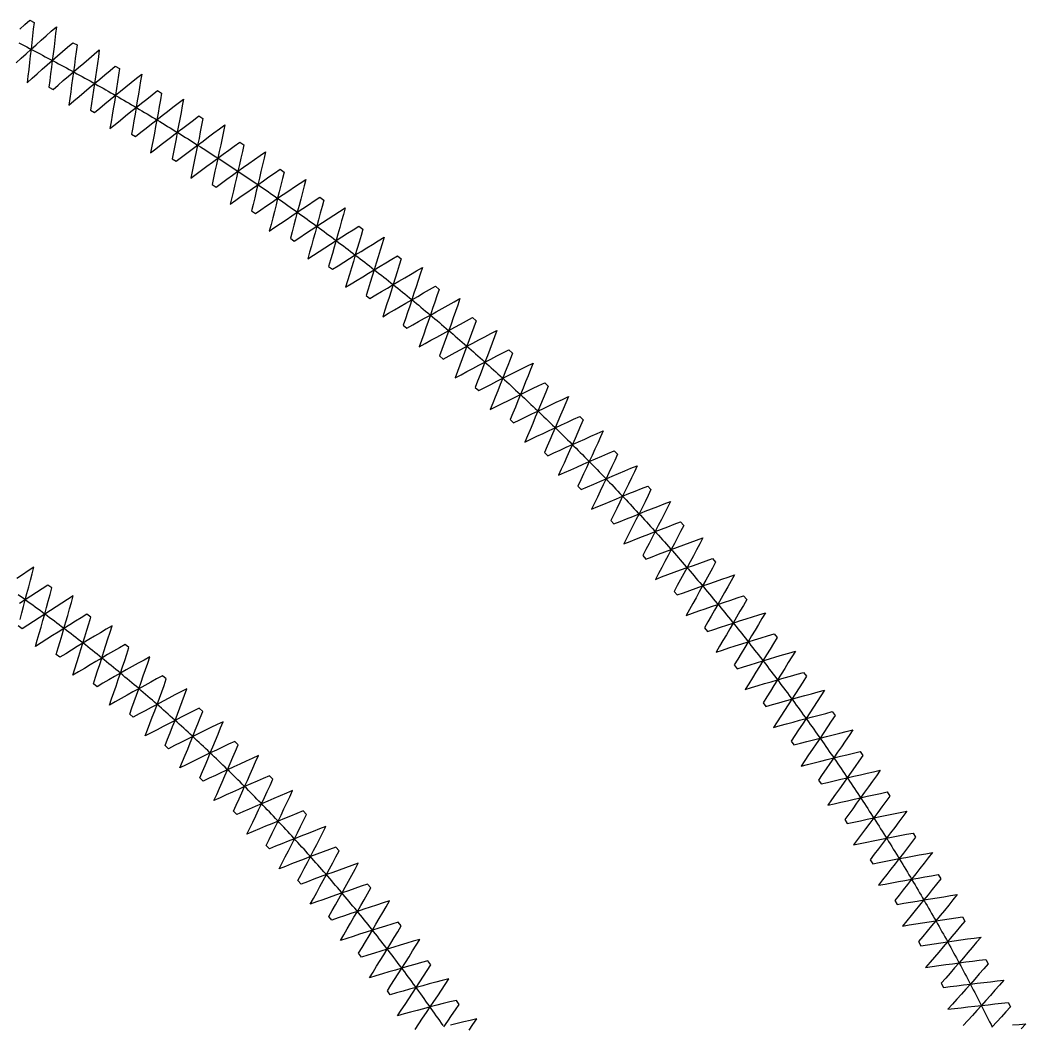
# Model space of a CAD drawing. Header units: metres. Extents: x -142 to 142, y -17 to 142.
# Drawn here: x 63.7 to 127.5, y 62.5 to 126.1 of the extents above; entities that cross this region are included whole.
import ezdxf

# ---------------------------------------------------------------- set-up
doc = ezdxf.new("R2010")
doc.units = ezdxf.units.M
for name, color, linetype in [('contour', 1, 'Continuous'), ('inner', 5, 'Continuous'), ('outer', 3, 'Continuous')]:
    doc.layers.add(name, color=color, linetype=linetype)

msp = doc.modelspace()

# ---------------------------------------------------------------- linework, layer by layer
at = {"layer": 'contour'}
for points in [[(63.647, 124.696), (63.816, 124.61), (63.985, 124.523), (64.153, 124.436), (64.322, 124.349), (64.491, 124.262), (64.659, 124.174), (64.827, 124.086), (64.995, 123.998), (65.163, 123.91), (65.331, 123.822), (65.499, 123.733), (65.667, 123.644), (65.834, 123.555), (66.002, 123.466), (66.169, 123.376), (66.336, 123.286), (66.503, 123.196), (66.67, 123.106), (66.837, 123.016), (67.004, 122.925), (67.17, 122.834), (67.337, 122.743), (67.503, 122.651), (67.669, 122.56), (67.835, 122.468), (68.001, 122.376), (68.167, 122.283), (68.333, 122.191), (68.498, 122.098), (68.664, 122.005), (68.829, 121.912), (68.994, 121.819), (69.159, 121.725), (69.324, 121.631), (69.489, 121.537), (69.654, 121.443), (69.818, 121.348), (69.983, 121.253), (70.147, 121.158), (70.311, 121.063), (70.475, 120.968), (70.639, 120.872), (70.803, 120.776), (70.967, 120.68), (71.13, 120.584), (71.294, 120.487), (71.457, 120.391), (71.62, 120.294), (71.783, 120.196), (71.946, 120.099), (72.109, 120.001), (72.271, 119.904), (72.434, 119.806), (72.596, 119.707), (72.758, 119.609), (72.92, 119.51), (73.082, 119.411), (73.244, 119.312), (73.406, 119.212), (73.567, 119.113), (73.729, 119.013), (73.89, 118.913), (74.051, 118.813), (74.212, 118.712), (74.373, 118.611), (74.534, 118.511), (74.694, 118.409), (74.855, 118.308), (75.015, 118.206), (75.175, 118.105), (75.335, 118.003), (75.495, 117.9), (75.655, 117.798), (75.814, 117.695), (75.974, 117.592), (76.133, 117.489), (76.292, 117.386), (76.451, 117.282), (76.61, 117.179), (76.769, 117.075), (76.928, 116.971), (77.086, 116.866), (77.245, 116.762), (77.403, 116.657), (77.561, 116.552), (77.719, 116.447), (77.877, 116.341), (78.034, 116.235), (78.192, 116.129), (78.349, 116.023), (78.506, 115.917), (78.663, 115.811), (78.82, 115.704), (78.977, 115.597), (79.134, 115.49), (79.29, 115.382), (79.446, 115.275), (79.603, 115.167), (79.759, 115.059), (79.915, 114.951), (80.07, 114.842), (80.226, 114.734), (80.381, 114.625), (80.537, 114.516), (80.692, 114.406), (80.847, 114.297), (81.002, 114.187), (81.156, 114.077), (81.311, 113.967), (81.465, 113.857), (81.62, 113.746), (81.774, 113.636), (81.928, 113.525), (82.082, 113.413), (82.235, 113.302), (82.389, 113.191), (82.542, 113.079), (82.695, 112.967), (82.848, 112.855), (83.001, 112.742), (83.154, 112.63), (83.307, 112.517), (83.459, 112.404), (83.611, 112.29), (83.764, 112.177), (83.915, 112.063), (84.067, 111.949), (84.219, 111.835), (84.371, 111.721), (84.522, 111.607), (84.673, 111.492), (84.824, 111.377), (84.975, 111.262), (85.126, 111.147), (85.276, 111.031), (85.427, 110.916), (85.577, 110.8), (85.727, 110.684), (85.877, 110.567), (86.027, 110.451), (86.177, 110.334), (86.326, 110.217), (86.475, 110.1), (86.625, 109.983), (86.774, 109.865), (86.922, 109.747), (87.071, 109.629), (87.22, 109.511), (87.368, 109.393), (87.516, 109.274), (87.664, 109.156), (87.812, 109.037), (87.96, 108.918), (88.107, 108.798), (88.255, 108.679), (88.402, 108.559), (88.549, 108.439), (88.696, 108.319), (88.843, 108.199), (88.989, 108.078), (89.136, 107.957), (89.282, 107.836), (89.428, 107.715), (89.574, 107.594), (89.72, 107.472), (89.866, 107.351), (90.011, 107.229), (90.156, 107.107), (90.301, 106.984), (90.446, 106.862), (90.591, 106.739), (90.736, 106.616), (90.88, 106.493), (91.024, 106.37), (91.169, 106.246), (91.312, 106.123), (91.456, 105.999), (91.6, 105.875), (91.743, 105.751), (91.887, 105.626), (92.03, 105.501), (92.173, 105.377), (92.315, 105.252), (92.458, 105.126), (92.6, 105.001), (92.743, 104.875), (92.885, 104.749), (93.027, 104.623), (93.168, 104.497), (93.31, 104.371), (93.451, 104.244), (93.592, 104.117), (93.734, 103.99), (93.874, 103.863), (94.015, 103.736), (94.156, 103.608), (94.296, 103.481), (94.436, 103.353), (94.576, 103.225), (94.716, 103.096), (94.856, 102.968), (94.995, 102.839), (95.135, 102.71), (95.274, 102.581), (95.413, 102.452), (95.551, 102.323), (95.69, 102.193), (95.829, 102.063), (95.967, 101.933), (96.105, 101.803), (96.243, 101.673), (96.381, 101.542), (96.518, 101.411), (96.655, 101.28), (96.793, 101.149), (96.93, 101.018), (97.067, 100.887), (97.203, 100.755), (97.34, 100.623), (97.476, 100.491), (97.612, 100.359), (97.748, 100.226), (97.884, 100.094), (98.019, 99.961), (98.155, 99.828), (98.29, 99.695), (98.425, 99.561), (98.56, 99.428), (98.695, 99.294), (98.829, 99.16), (98.964, 99.026), (99.098, 98.892), (99.232, 98.758), (99.365, 98.623), (99.499, 98.488), (99.632, 98.353), (99.766, 98.218), (99.899, 98.083), (100.032, 97.947), (100.164, 97.812), (100.297, 97.676), (100.429, 97.54), (100.561, 97.404), (100.693, 97.267), (100.825, 97.131), (100.956, 96.994), (101.088, 96.857), (101.219, 96.72), (101.35, 96.582), (101.481, 96.445), (101.612, 96.307), (101.742, 96.169), (101.872, 96.031), (102.002, 95.893), (102.132, 95.755), (102.262, 95.616), (102.392, 95.478), (102.521, 95.339), (102.65, 95.2), (102.779, 95.06), (102.908, 94.921), (103.036, 94.781), (103.165, 94.642), (103.293, 94.502), (103.421, 94.362), (103.549, 94.221), (103.676, 94.081), (103.804, 93.94), (103.931, 93.799), (104.058, 93.659), (104.185, 93.517), (104.312, 93.376), (104.438, 93.235), (104.564, 93.093), (104.69, 92.951), (104.816, 92.809), (104.942, 92.667), (105.068, 92.525), (105.193, 92.382), (105.318, 92.239), (105.443, 92.097), (105.568, 91.954), (105.692, 91.81), (105.817, 91.667), (105.941, 91.523), (106.065, 91.38), (106.189, 91.236), (106.312, 91.092), (106.436, 90.948), (106.559, 90.803), (106.682, 90.659), (106.805, 90.514), (106.927, 90.369), (107.05, 90.224), (107.172, 90.079), (107.294, 89.934), (107.416, 89.788), (107.537, 89.642), (107.659, 89.497), (107.78, 89.351), (107.901, 89.204), (108.022, 89.058), (108.142, 88.911), (108.263, 88.765), (108.383, 88.618), (108.503, 88.471), (108.623, 88.324), (108.742, 88.176), (108.862, 88.029), (108.981, 87.881), (109.1, 87.734), (109.219, 87.586), (109.338, 87.437), (109.456, 87.289), (109.574, 87.141), (109.692, 86.992), (109.81, 86.843), (109.928, 86.694), (110.045, 86.545), (110.162, 86.396), (110.279, 86.247), (110.396, 86.097), (110.513, 85.947), (110.629, 85.797), (110.745, 85.647), (110.861, 85.497), (110.977, 85.347), (111.093, 85.196), (111.208, 85.046), (111.323, 84.895), (111.438, 84.744), (111.553, 84.593), (111.668, 84.441), (111.782, 84.29), (111.896, 84.138), (112.01, 83.987), (112.124, 83.835), (112.237, 83.683), (112.351, 83.53), (112.464, 83.378), (112.577, 83.225), (112.689, 83.073), (112.802, 82.92), (112.914, 82.767), (113.026, 82.614), (113.138, 82.461), (113.25, 82.307), (113.361, 82.153), (113.473, 82), (113.584, 81.846), (113.695, 81.692), (113.805, 81.538), (113.916, 81.383), (114.026, 81.229), (114.136, 81.074), (114.246, 80.919), (114.355, 80.764), (114.465, 80.609), (114.574, 80.454), (114.683, 80.299), (114.791, 80.143), (114.9, 79.987), (115.008, 79.832), (115.116, 79.676), (115.224, 79.52), (115.332, 79.363), (115.439, 79.207), (115.547, 79.05), (115.654, 78.894), (115.761, 78.737), (115.867, 78.58), (115.974, 78.423), (116.08, 78.265), (116.186, 78.108), (116.292, 77.95), (116.397, 77.793), (116.503, 77.635), (116.608, 77.477), (116.713, 77.319), (116.817, 77.16), (116.922, 77.002), (117.026, 76.843), (117.13, 76.685), (117.234, 76.526), (117.338, 76.367), (117.441, 76.208), (117.544, 76.048), (117.647, 75.889), (117.75, 75.729), (117.852, 75.57), (117.955, 75.41), (118.057, 75.25), (118.159, 75.09), (118.261, 74.93), (118.362, 74.769), (118.463, 74.609), (118.564, 74.448), (118.665, 74.287), (118.766, 74.126), (118.866, 73.965), (118.966, 73.804), (119.066, 73.643), (119.166, 73.481), (119.265, 73.32), (119.365, 73.158), (119.464, 72.996), (119.563, 72.834), (119.661, 72.672), (119.76, 72.51), (119.858, 72.347), (119.956, 72.185), (120.053, 72.022), (120.151, 71.859), (120.248, 71.696), (120.345, 71.533), (120.442, 71.37), (120.539, 71.207), (120.635, 71.043), (120.731, 70.88), (120.827, 70.716), (120.923, 70.552), (121.019, 70.388), (121.114, 70.224), (121.209, 70.06), (121.304, 69.895), (121.399, 69.731), (121.493, 69.566), (121.587, 69.401), (121.681, 69.237), (121.775, 69.072), (121.868, 68.906), (121.962, 68.741), (122.055, 68.576), (122.148, 68.41), (122.24, 68.245), (122.333, 68.079), (122.425, 67.913), (122.517, 67.747), (122.608, 67.581), (122.7, 67.415), (122.791, 67.248), (122.882, 67.082), (122.973, 66.915), (123.064, 66.748), (123.154, 66.581), (123.244, 66.414), (123.334, 66.247), (123.424, 66.08), (123.513, 65.913), (123.602, 65.745), (123.692, 65.578), (123.78, 65.41), (123.869, 65.242), (123.957, 65.074), (124.045, 64.906), (124.133, 64.738), (124.221, 64.569), (124.308, 64.401), (124.395, 64.232), (124.482, 64.064), (124.569, 63.895), (124.656, 63.726), (124.742, 63.557), (124.828, 63.388), (124.914, 63.218), (124.999, 63.049), (125.085, 62.88), (125.17, 62.71), (125.255, 62.54), (125.339, 62.37)], [(90.54, 62.47), (90.432, 62.626), (90.324, 62.782), (90.216, 62.937), (90.107, 63.093), (89.998, 63.248), (89.889, 63.403), (89.779, 63.558), (89.669, 63.713), (89.559, 63.868), (89.449, 64.022), (89.339, 64.177), (89.228, 64.331), (89.117, 64.484), (89.005, 64.638), (88.894, 64.792), (88.782, 64.945), (88.669, 65.098), (88.557, 65.251), (88.444, 65.403), (88.331, 65.556), (88.218, 65.708), (88.105, 65.86), (87.991, 66.012), (87.877, 66.164), (87.763, 66.315), (87.648, 66.467), (87.533, 66.618), (87.418, 66.769), (87.303, 66.92), (87.187, 67.07), (87.071, 67.22), (86.955, 67.37), (86.839, 67.52), (86.722, 67.67), (86.605, 67.82), (86.488, 67.969), (86.371, 68.118), (86.253, 68.267), (86.135, 68.416), (86.017, 68.564), (85.899, 68.713), (85.78, 68.861), (85.661, 69.008), (85.542, 69.156), (85.422, 69.304), (85.303, 69.451), (85.183, 69.598), (85.063, 69.745), (84.942, 69.892), (84.821, 70.038), (84.701, 70.184), (84.579, 70.33), (84.458, 70.476), (84.336, 70.622), (84.214, 70.767), (84.092, 70.912), (83.969, 71.057), (83.847, 71.202), (83.724, 71.347), (83.601, 71.491), (83.477, 71.635), (83.353, 71.779), (83.229, 71.923), (83.105, 72.066), (82.981, 72.209), (82.856, 72.352), (82.731, 72.495), (82.606, 72.638), (82.48, 72.78), (82.355, 72.922), (82.229, 73.064), (82.103, 73.206), (81.976, 73.348), (81.85, 73.489), (81.723, 73.63), (81.596, 73.771), (81.468, 73.912), (81.34, 74.052), (81.213, 74.192), (81.085, 74.332), (80.956, 74.472), (80.828, 74.612), (80.699, 74.751), (80.57, 74.89), (80.44, 75.029), (80.311, 75.168), (80.181, 75.306), (80.051, 75.444), (79.921, 75.582), (79.79, 75.72), (79.659, 75.858), (79.528, 75.995), (79.397, 76.132), (79.266, 76.269), (79.134, 76.406), (79.002, 76.542), (78.87, 76.678), (78.737, 76.814), (78.605, 76.95), (78.472, 77.085), (78.339, 77.221), (78.205, 77.356), (78.072, 77.491), (77.938, 77.625), (77.804, 77.759), (77.67, 77.894), (77.535, 78.027), (77.401, 78.161), (77.266, 78.295), (77.13, 78.428), (76.995, 78.561), (76.859, 78.693), (76.723, 78.826), (76.587, 78.958), (76.451, 79.09), (76.314, 79.222), (76.178, 79.353), (76.041, 79.485), (75.903, 79.616), (75.766, 79.747), (75.628, 79.877), (75.49, 80.008), (75.352, 80.138), (75.214, 80.268), (75.075, 80.397), (74.936, 80.527), (74.797, 80.656), (74.658, 80.785), (74.519, 80.913), (74.379, 81.042), (74.239, 81.17), (74.099, 81.298), (73.958, 81.426), (73.818, 81.553), (73.677, 81.681), (73.536, 81.808), (73.395, 81.934), (73.253, 82.061), (73.112, 82.187), (72.97, 82.313), (72.828, 82.439), (72.685, 82.564), (72.543, 82.69), (72.4, 82.815), (72.257, 82.939), (72.114, 83.064), (71.97, 83.188), (71.827, 83.312), (71.683, 83.436), (71.539, 83.56), (71.394, 83.683), (71.25, 83.806), (71.105, 83.929), (70.96, 84.051), (70.815, 84.174), (70.67, 84.296), (70.524, 84.417), (70.379, 84.539), (70.233, 84.66), (70.087, 84.781), (69.94, 84.902), (69.794, 85.023), (69.647, 85.143), (69.5, 85.263), (69.353, 85.383), (69.205, 85.502), (69.058, 85.622), (68.91, 85.741), (68.762, 85.859), (68.613, 85.978), (68.465, 86.096), (68.316, 86.214), (68.168, 86.332), (68.018, 86.449), (67.869, 86.567), (67.72, 86.683), (67.57, 86.8), (67.42, 86.917), (67.27, 87.033), (67.12, 87.149), (66.97, 87.264), (66.819, 87.38), (66.668, 87.495), (66.517, 87.61), (66.366, 87.725), (66.214, 87.839), (66.063, 87.953), (65.911, 88.067), (65.759, 88.18), (65.607, 88.294), (65.454, 88.407), (65.301, 88.52), (65.149, 88.632), (64.996, 88.744), (64.842, 88.856), (64.689, 88.968), (64.535, 89.08), (64.382, 89.191), (64.228, 89.302), (64.074, 89.412), (63.919, 89.523), (63.765, 89.633), (63.61, 89.743)]]:
    msp.add_lwpolyline(points, dxfattribs=at)
at = {"layer": 'inner'}
for points in [[(63.474, 123.436), (63.791, 123.723), (64.109, 124.009), (64.428, 124.294), (64.748, 124.579), (65.068, 124.863), (65.389, 125.147), (65.711, 125.43), (66.033, 125.712), (65.984, 125.287), (65.933, 124.861), (65.882, 124.436), (65.829, 124.011), (65.776, 123.586), (65.722, 123.161), (65.668, 122.737), (65.612, 122.313), (65.555, 121.89), (65.82, 121.747), (66.143, 122.027), (66.467, 122.306), (66.791, 122.585), (67.116, 122.863), (67.442, 123.141), (67.768, 123.418), (68.095, 123.695), (68.423, 123.971), (68.752, 124.246), (68.693, 123.822), (68.633, 123.398), (68.572, 122.974), (68.511, 122.55), (68.448, 122.126), (68.385, 121.703), (68.321, 121.28), (68.256, 120.857), (68.191, 120.435), (68.452, 120.286), (68.781, 120.559), (69.111, 120.832), (69.441, 121.103), (69.772, 121.375), (70.104, 121.645), (70.436, 121.915), (70.769, 122.185), (71.103, 122.454), (71.438, 122.722), (71.369, 122.299), (71.3, 121.876), (71.23, 121.453), (71.16, 121.031), (71.088, 120.609), (71.016, 120.187), (70.943, 119.766), (70.869, 119.344), (70.794, 118.924), (71.052, 118.769), (71.387, 119.035), (71.723, 119.3), (72.059, 119.565), (72.395, 119.829), (72.733, 120.092), (73.071, 120.355), (73.41, 120.617), (73.749, 120.878), (74.09, 121.139), (74.012, 120.718), (73.934, 120.296), (73.855, 119.875), (73.775, 119.455), (73.694, 119.034), (73.613, 118.614), (73.53, 118.194), (73.447, 117.775), (73.363, 117.356), (73.618, 117.196), (73.959, 117.454), (74.3, 117.712), (74.642, 117.969), (74.984, 118.226), (75.327, 118.482), (75.671, 118.737), (76.016, 118.992), (76.361, 119.246), (76.707, 119.499), (76.62, 119.08), (76.533, 118.66), (76.444, 118.241), (76.355, 117.822), (76.266, 117.403), (76.175, 116.985), (76.083, 116.567), (75.991, 116.15), (75.898, 115.733), (76.15, 115.567), (76.496, 115.818), (76.842, 116.068), (77.19, 116.318), (77.538, 116.567), (77.886, 116.816), (78.236, 117.063), (78.585, 117.311), (78.936, 117.557), (79.287, 117.803), (79.192, 117.385), (79.095, 116.968), (78.998, 116.55), (78.9, 116.134), (78.801, 115.717), (78.701, 115.301), (78.601, 114.885), (78.499, 114.47), (78.397, 114.055), (78.645, 113.884), (78.996, 114.127), (79.348, 114.37), (79.701, 114.612), (80.054, 114.853), (80.408, 115.094), (80.763, 115.334), (81.118, 115.574), (81.474, 115.813), (81.83, 116.051), (81.726, 115.635), (81.62, 115.22), (81.514, 114.805), (81.407, 114.39), (81.299, 113.976), (81.19, 113.562), (81.08, 113.149), (80.97, 112.735), (80.859, 112.323), (81.103, 112.147), (81.46, 112.382), (81.817, 112.617), (82.175, 112.851), (82.533, 113.085), (82.892, 113.318), (83.252, 113.551), (83.612, 113.782), (83.973, 114.013), (84.335, 114.244), (84.221, 113.83), (84.107, 113.417), (83.991, 113.005), (83.875, 112.593), (83.758, 112.181), (83.64, 111.77), (83.522, 111.359), (83.403, 110.948), (83.283, 110.538), (83.523, 110.356), (83.884, 110.584), (84.247, 110.811), (84.61, 111.038), (84.973, 111.264), (85.337, 111.489), (85.702, 111.713), (86.067, 111.937), (86.433, 112.16), (86.799, 112.383), (86.677, 111.972), (86.553, 111.562), (86.429, 111.152), (86.304, 110.742), (86.178, 110.333), (86.051, 109.924), (85.924, 109.516), (85.796, 109.108), (85.667, 108.7), (85.903, 108.514), (86.269, 108.734), (86.637, 108.953), (87.004, 109.171), (87.373, 109.389), (87.742, 109.606), (88.111, 109.823), (88.481, 110.039), (88.852, 110.254), (89.223, 110.468), (89.091, 110.06), (88.959, 109.653), (88.826, 109.246), (88.692, 108.839), (88.557, 108.433), (88.422, 108.027), (88.285, 107.621), (88.148, 107.216), (88.011, 106.811), (88.242, 106.62), (88.614, 106.832), (88.986, 107.043), (89.358, 107.253), (89.731, 107.463), (90.105, 107.672), (90.479, 107.881), (90.853, 108.088), (91.228, 108.296), (91.604, 108.502), (91.464, 108.097), (91.323, 107.692), (91.181, 107.288), (91.038, 106.884), (90.894, 106.481), (90.75, 106.078), (90.605, 105.676), (90.459, 105.274), (90.313, 104.872), (90.54, 104.676), (90.916, 104.879), (91.293, 105.082), (91.669, 105.285), (92.047, 105.486), (92.425, 105.687), (92.803, 105.887), (93.182, 106.087), (93.562, 106.286), (93.942, 106.484), (93.793, 106.082), (93.643, 105.681), (93.492, 105.28), (93.341, 104.879), (93.189, 104.479), (93.036, 104.08), (92.882, 103.68), (92.727, 103.282), (92.572, 102.883), (92.795, 102.682), (93.176, 102.877), (93.556, 103.072), (93.937, 103.266), (94.319, 103.46), (94.701, 103.652), (95.084, 103.844), (95.468, 104.035), (95.851, 104.226), (96.236, 104.416), (96.078, 104.017), (95.919, 103.619), (95.76, 103.222), (95.6, 102.824), (95.439, 102.428), (95.277, 102.032), (95.115, 101.636), (94.951, 101.241), (94.788, 100.846), (95.007, 100.639), (95.391, 100.827), (95.776, 101.013), (96.161, 101.199), (96.547, 101.384), (96.933, 101.568), (97.32, 101.752), (97.707, 101.935), (98.095, 102.117), (98.484, 102.298), (98.317, 101.903), (98.15, 101.509), (97.982, 101.115), (97.813, 100.721), (97.644, 100.328), (97.473, 99.935), (97.302, 99.543), (97.131, 99.152), (96.958, 98.761), (97.173, 98.549), (97.561, 98.728), (97.95, 98.906), (98.339, 99.084), (98.729, 99.26), (99.119, 99.436), (99.51, 99.611), (99.901, 99.786), (100.293, 99.959), (100.685, 100.132), (100.51, 99.741), (100.334, 99.35), (100.158, 98.96), (99.98, 98.57), (99.802, 98.181), (99.624, 97.792), (99.444, 97.404), (99.264, 97.016), (99.083, 96.629), (99.293, 96.413), (99.685, 96.583), (100.078, 96.753), (100.471, 96.922), (100.864, 97.09), (101.258, 97.257), (101.653, 97.424), (102.048, 97.589), (102.443, 97.755), (102.839, 97.919), (102.655, 97.532), (102.471, 97.145), (102.286, 96.758), (102.1, 96.372), (101.914, 95.987), (101.727, 95.602), (101.539, 95.218), (101.35, 94.834), (101.161, 94.451), (101.366, 94.231), (101.762, 94.393), (102.158, 94.553), (102.555, 94.714), (102.952, 94.873), (103.349, 95.032), (103.747, 95.19), (104.146, 95.347), (104.545, 95.504), (104.944, 95.659), (104.752, 95.276), (104.56, 94.893), (104.366, 94.511), (104.172, 94.129), (103.977, 93.748), (103.782, 93.367), (103.586, 92.987), (103.389, 92.608), (103.191, 92.229), (103.392, 92.004), (103.791, 92.157), (104.19, 92.309), (104.59, 92.461), (104.991, 92.612), (105.392, 92.762), (105.793, 92.911), (106.195, 93.06), (106.597, 93.207), (107, 93.354), (106.799, 92.975), (106.599, 92.597), (106.397, 92.219), (106.195, 91.841), (105.992, 91.465), (105.788, 91.088), (105.584, 90.713), (105.378, 90.337), (105.173, 89.963), (105.368, 89.734), (105.77, 89.878), (106.173, 90.022), (106.576, 90.165), (106.98, 90.307), (107.384, 90.448), (107.789, 90.588), (108.194, 90.728), (108.599, 90.867), (109.005, 91.005), (108.796, 90.631), (108.587, 90.257), (108.377, 89.883), (108.167, 89.51), (107.956, 89.138), (107.744, 88.766), (107.531, 88.395), (107.318, 88.024), (107.104, 87.654), (107.295, 87.421), (107.7, 87.557), (108.106, 87.691), (108.512, 87.825), (108.919, 87.959), (109.326, 88.091), (109.733, 88.223), (110.141, 88.354), (110.549, 88.484), (110.958, 88.613), (110.741, 88.243), (110.524, 87.874), (110.306, 87.505), (110.088, 87.137), (109.869, 86.769), (109.649, 86.402), (109.428, 86.035), (109.207, 85.67), (108.985, 85.304), (109.17, 85.067), (109.579, 85.194), (109.987, 85.32), (110.396, 85.445), (110.806, 85.569), (111.216, 85.693), (111.626, 85.816), (112.037, 85.938), (112.448, 86.059), (112.859, 86.179), (112.634, 85.814), (112.409, 85.449), (112.183, 85.085), (111.957, 84.722), (111.73, 84.359), (111.502, 83.997), (111.273, 83.635), (111.044, 83.274), (110.814, 82.914), (110.995, 82.673), (111.406, 82.79), (111.817, 82.907), (112.228, 83.024), (112.64, 83.139), (113.053, 83.254), (113.466, 83.368), (113.879, 83.481), (114.293, 83.593), (114.706, 83.704), (114.474, 83.344), (114.241, 82.985), (114.007, 82.626), (113.773, 82.267), (113.538, 81.909), (113.302, 81.552), (113.066, 81.196), (112.829, 80.84), (112.591, 80.484), (112.766, 80.239), (113.18, 80.348), (113.593, 80.456), (114.007, 80.563), (114.422, 80.67), (114.837, 80.775), (115.252, 80.88), (115.667, 80.984), (116.083, 81.087), (116.5, 81.19), (116.259, 80.835), (116.019, 80.481), (115.777, 80.127), (115.535, 79.773), (115.292, 79.421), (115.049, 79.069), (114.805, 78.717), (114.56, 78.367), (114.315, 78.017), (114.485, 77.768), (114.9, 77.868), (115.316, 77.967), (115.733, 78.065), (116.149, 78.162), (116.566, 78.259), (116.984, 78.355), (117.401, 78.45), (117.819, 78.544), (118.238, 78.637), (117.99, 78.287), (117.741, 77.938), (117.492, 77.59), (117.243, 77.242), (116.992, 76.895), (116.741, 76.548), (116.49, 76.202), (116.238, 75.857), (115.985, 75.512), (116.149, 75.26), (116.567, 75.35), (116.985, 75.44), (117.403, 75.53), (117.822, 75.618), (118.241, 75.705), (118.66, 75.792), (119.08, 75.878), (119.5, 75.963), (119.92, 76.047), (119.665, 75.703), (119.409, 75.359), (119.152, 75.016), (118.895, 74.674), (118.637, 74.332), (118.378, 73.991), (118.119, 73.651), (117.86, 73.311), (117.6, 72.972), (117.758, 72.716), (118.178, 72.798), (118.598, 72.878), (119.018, 72.958), (119.438, 73.038), (119.859, 73.116), (120.28, 73.194), (120.702, 73.27), (121.123, 73.346), (121.546, 73.421), (121.283, 73.083), (121.019, 72.745), (120.755, 72.407), (120.491, 72.071), (120.225, 71.735), (119.96, 71.399), (119.693, 71.064), (119.426, 70.73), (119.159, 70.397), (119.312, 70.138), (119.733, 70.21), (120.154, 70.282), (120.576, 70.353), (120.998, 70.423), (121.421, 70.492), (121.844, 70.561), (122.267, 70.628), (122.69, 70.695), (123.114, 70.76), (122.843, 70.428), (122.573, 70.096), (122.301, 69.764), (122.029, 69.433), (121.757, 69.103), (121.484, 68.773), (121.21, 68.445), (120.936, 68.116), (120.662, 67.789), (120.809, 67.526), (121.231, 67.59), (121.654, 67.652), (122.078, 67.714), (122.501, 67.775), (122.925, 67.835), (123.349, 67.894), (123.774, 67.952), (124.198, 68.01), (124.623, 68.066), (124.346, 67.739), (124.068, 67.413), (123.79, 67.088), (123.511, 66.763), (123.231, 66.439), (122.951, 66.115), (122.67, 65.792), (122.389, 65.47), (122.107, 65.149), (122.249, 64.883), (122.673, 64.937), (123.097, 64.991), (123.521, 65.043), (123.946, 65.095), (124.371, 65.145), (124.797, 65.195), (125.222, 65.245), (125.648, 65.293), (126.074, 65.34), (125.79, 65.019), (125.505, 64.699), (125.219, 64.38), (124.933, 64.061), (124.647, 63.743), (124.36, 63.426), (124.072, 63.109), (123.784, 62.793), (123.495, 62.478)], [(90.591, 62.395), (90.834, 62.748), (91.076, 63.102), (91.317, 63.456), (91.557, 63.811), (91.38, 64.064), (90.964, 63.96), (90.549, 63.856), (90.134, 63.75), (89.719, 63.643), (89.305, 63.536), (88.891, 63.427), (88.478, 63.317), (88.066, 63.206), (87.653, 63.094), (87.89, 63.45), (88.126, 63.806), (88.362, 64.163), (88.596, 64.52), (88.83, 64.879), (89.063, 65.238), (89.295, 65.598), (89.526, 65.959), (89.756, 66.321), (89.572, 66.569), (89.159, 66.453), (88.747, 66.337), (88.335, 66.22), (87.923, 66.102), (87.512, 65.983), (87.102, 65.863), (86.692, 65.742), (86.283, 65.619), (85.874, 65.496), (86.1, 65.858), (86.327, 66.221), (86.552, 66.584), (86.776, 66.948), (87, 67.313), (87.223, 67.678), (87.445, 68.044), (87.666, 68.412), (87.886, 68.779), (87.695, 69.022), (87.286, 68.896), (86.877, 68.768), (86.468, 68.64), (86.06, 68.51), (85.653, 68.38), (85.246, 68.248), (84.839, 68.116), (84.433, 67.982), (84.028, 67.848), (84.245, 68.216), (84.461, 68.584), (84.676, 68.954), (84.89, 69.324), (85.104, 69.695), (85.316, 70.066), (85.528, 70.439), (85.739, 70.812), (85.949, 71.186), (85.751, 71.423), (85.345, 71.285), (84.94, 71.146), (84.535, 71.007), (84.131, 70.866), (83.727, 70.724), (83.324, 70.582), (82.921, 70.438), (82.519, 70.293), (82.118, 70.147), (82.324, 70.521), (82.53, 70.896), (82.735, 71.271), (82.939, 71.647), (83.142, 72.024), (83.344, 72.401), (83.546, 72.779), (83.746, 73.158), (83.946, 73.537), (83.742, 73.769), (83.34, 73.62), (82.938, 73.47), (82.538, 73.319), (82.137, 73.167), (81.738, 73.014), (81.339, 72.861), (80.94, 72.706), (80.542, 72.55), (80.145, 72.393), (80.341, 72.773), (80.536, 73.153), (80.731, 73.534), (80.924, 73.915), (81.117, 74.297), (81.308, 74.68), (81.499, 75.063), (81.689, 75.447), (81.878, 75.832), (81.668, 76.059), (81.27, 75.898), (80.873, 75.737), (80.477, 75.576), (80.081, 75.413), (79.685, 75.249), (79.291, 75.084), (78.897, 74.918), (78.503, 74.751), (78.111, 74.584), (78.296, 74.968), (78.481, 75.354), (78.664, 75.74), (78.847, 76.126), (79.029, 76.514), (79.21, 76.902), (79.39, 77.29), (79.57, 77.679), (79.748, 78.069), (79.531, 78.29), (79.138, 78.119), (78.746, 77.947), (78.354, 77.774), (77.963, 77.6), (77.572, 77.425), (77.182, 77.25), (76.793, 77.073), (76.404, 76.896), (76.016, 76.717), (76.191, 77.107), (76.365, 77.497), (76.538, 77.888), (76.71, 78.28), (76.881, 78.672), (77.052, 79.065), (77.221, 79.458), (77.389, 79.852), (77.557, 80.247), (77.334, 80.461), (76.946, 80.279), (76.558, 80.096), (76.171, 79.913), (75.785, 79.728), (75.4, 79.543), (75.015, 79.356), (74.63, 79.169), (74.247, 78.981), (73.864, 78.792), (74.028, 79.186), (74.191, 79.581), (74.353, 79.977), (74.514, 80.373), (74.675, 80.77), (74.834, 81.167), (74.992, 81.565), (75.15, 81.963), (75.306, 82.362), (75.077, 82.571), (74.695, 82.378), (74.312, 82.185), (73.931, 81.99), (73.55, 81.795), (73.169, 81.599), (72.79, 81.402), (72.411, 81.204), (72.032, 81.006), (71.655, 80.806), (71.808, 81.205), (71.96, 81.604), (72.111, 82.004), (72.261, 82.404), (72.41, 82.805), (72.559, 83.207), (72.706, 83.609), (72.852, 84.012), (72.998, 84.415), (72.763, 84.617), (72.386, 84.414), (72.009, 84.21), (71.633, 84.005), (71.257, 83.8), (70.883, 83.593), (70.509, 83.386), (70.135, 83.177), (69.763, 82.968), (69.391, 82.758), (69.533, 83.161), (69.674, 83.564), (69.814, 83.968), (69.953, 84.373), (70.091, 84.778), (70.228, 85.183), (70.364, 85.589), (70.499, 85.996), (70.633, 86.403), (70.393, 86.599), (70.022, 86.385), (69.651, 86.171), (69.28, 85.956), (68.911, 85.74), (68.542, 85.523), (68.174, 85.305), (67.806, 85.087), (67.439, 84.867), (67.074, 84.647), (67.205, 85.053), (67.334, 85.461), (67.463, 85.868), (67.591, 86.277), (67.718, 86.685), (67.843, 87.094), (67.968, 87.504), (68.092, 87.914), (68.215, 88.325), (67.97, 88.514), (67.604, 88.29), (67.239, 88.066), (66.875, 87.84), (66.511, 87.614), (66.149, 87.387), (65.787, 87.159), (65.425, 86.931), (65.065, 86.701), (64.705, 86.471), (64.825, 86.881), (64.943, 87.292), (65.061, 87.703), (65.177, 88.114), (65.292, 88.526), (65.407, 88.939), (65.52, 89.352), (65.633, 89.765), (65.744, 90.179), (65.494, 90.361), (65.134, 90.127), (64.776, 89.893), (64.418, 89.658), (64.061, 89.421), (63.705, 89.185)], [(126.611, 62.506), (127.038, 62.545), (127.465, 62.583), (127.174, 62.268)]]:
    msp.add_lwpolyline(points, dxfattribs=at)
at = {"layer": 'outer'}
for points in [[(63.707, 125.563), (64.025, 125.85), (64.343, 126.137), (64.617, 125.997), (64.571, 125.571), (64.525, 125.145), (64.477, 124.719), (64.428, 124.294), (64.379, 123.869), (64.329, 123.444), (64.278, 123.019), (64.226, 122.595), (64.173, 122.171), (64.492, 122.455), (64.812, 122.739), (65.133, 123.022), (65.454, 123.304), (65.776, 123.586), (66.099, 123.867), (66.422, 124.148), (66.746, 124.428), (67.071, 124.708), (67.342, 124.562), (67.287, 124.137), (67.231, 123.712), (67.174, 123.287), (67.116, 122.863), (67.058, 122.439), (66.998, 122.016), (66.938, 121.592), (66.877, 121.169), (66.815, 120.747), (67.14, 121.024), (67.466, 121.3), (67.793, 121.576), (68.12, 121.851), (68.448, 122.126), (68.777, 122.4), (69.106, 122.674), (69.436, 122.947), (69.767, 123.22), (70.035, 123.068), (69.971, 122.644), (69.905, 122.221), (69.839, 121.797), (69.772, 121.375), (69.705, 120.952), (69.636, 120.53), (69.567, 120.108), (69.496, 119.686), (69.425, 119.265), (69.756, 119.535), (70.088, 119.804), (70.421, 120.073), (70.754, 120.341), (71.088, 120.609), (71.423, 120.876), (71.758, 121.142), (72.094, 121.408), (72.431, 121.673), (72.695, 121.515), (72.621, 121.093), (72.547, 120.671), (72.472, 120.25), (72.395, 119.829), (72.319, 119.408), (72.241, 118.987), (72.162, 118.567), (72.083, 118.147), (72.002, 117.727), (72.339, 117.99), (72.677, 118.252), (73.016, 118.513), (73.355, 118.774), (73.694, 119.034), (74.035, 119.294), (74.376, 119.553), (74.717, 119.811), (75.059, 120.069), (75.32, 119.906), (75.238, 119.485), (75.154, 119.065), (75.07, 118.645), (74.984, 118.226), (74.898, 117.807), (74.811, 117.388), (74.724, 116.969), (74.635, 116.551), (74.546, 116.133), (74.888, 116.389), (75.232, 116.643), (75.576, 116.897), (75.92, 117.151), (76.266, 117.403), (76.611, 117.656), (76.958, 117.907), (77.305, 118.158), (77.653, 118.409), (77.91, 118.239), (77.818, 117.821), (77.726, 117.403), (77.632, 116.985), (77.538, 116.567), (77.443, 116.15), (77.347, 115.733), (77.25, 115.317), (77.152, 114.9), (77.054, 114.485), (77.402, 114.732), (77.751, 114.979), (78.1, 115.226), (78.45, 115.472), (78.801, 115.717), (79.152, 115.962), (79.504, 116.206), (79.856, 116.449), (80.21, 116.692), (80.463, 116.517), (80.362, 116.101), (80.26, 115.684), (80.158, 115.269), (80.054, 114.853), (79.95, 114.438), (79.845, 114.024), (79.739, 113.609), (79.633, 113.195), (79.525, 112.782), (79.879, 113.022), (80.233, 113.261), (80.587, 113.5), (80.943, 113.738), (81.299, 113.976), (81.655, 114.213), (82.012, 114.449), (82.37, 114.685), (82.728, 114.92), (82.978, 114.739), (82.868, 114.325), (82.757, 113.912), (82.646, 113.498), (82.533, 113.085), (82.42, 112.672), (82.306, 112.26), (82.191, 111.848), (82.076, 111.437), (81.959, 111.026), (82.318, 111.258), (82.677, 111.49), (83.037, 111.721), (83.397, 111.951), (83.758, 112.181), (84.12, 112.41), (84.482, 112.638), (84.845, 112.866), (85.208, 113.094), (85.454, 112.908), (85.335, 112.496), (85.215, 112.085), (85.094, 111.674), (84.973, 111.264), (84.851, 110.853), (84.728, 110.444), (84.604, 110.034), (84.48, 109.625), (84.354, 109.217), (84.718, 109.442), (85.082, 109.665), (85.447, 109.888), (85.812, 110.111), (86.178, 110.333), (86.545, 110.554), (86.912, 110.775), (87.279, 110.994), (87.647, 111.214), (87.889, 111.023), (87.761, 110.614), (87.632, 110.205), (87.503, 109.797), (87.373, 109.389), (87.242, 108.982), (87.11, 108.575), (86.977, 108.168), (86.844, 107.762), (86.71, 107.357), (87.078, 107.573), (87.447, 107.789), (87.816, 108.004), (88.186, 108.219), (88.557, 108.433), (88.928, 108.646), (89.3, 108.858), (89.672, 109.07), (90.045, 109.281), (90.283, 109.085), (90.146, 108.679), (90.008, 108.273), (89.87, 107.868), (89.731, 107.463), (89.591, 107.059), (89.45, 106.655), (89.309, 106.251), (89.167, 105.848), (89.024, 105.445), (89.397, 105.654), (89.77, 105.862), (90.144, 106.069), (90.519, 106.275), (90.894, 106.481), (91.27, 106.686), (91.646, 106.89), (92.023, 107.094), (92.401, 107.297), (92.634, 107.096), (92.488, 106.693), (92.342, 106.29), (92.195, 105.888), (92.047, 105.486), (91.898, 105.085), (91.749, 104.684), (91.599, 104.284), (91.448, 103.884), (91.296, 103.484), (91.673, 103.685), (92.051, 103.885), (92.43, 104.083), (92.809, 104.282), (93.189, 104.479), (93.569, 104.676), (93.949, 104.872), (94.331, 105.067), (94.712, 105.262), (94.941, 105.056), (94.787, 104.656), (94.632, 104.257), (94.476, 103.858), (94.319, 103.46), (94.162, 103.062), (94.004, 102.664), (93.845, 102.267), (93.685, 101.871), (93.525, 101.474), (93.907, 101.667), (94.289, 101.858), (94.672, 102.049), (95.055, 102.239), (95.439, 102.428), (95.823, 102.616), (96.208, 102.804), (96.593, 102.991), (96.979, 103.178), (97.203, 102.966), (97.04, 102.57), (96.877, 102.174), (96.712, 101.779), (96.547, 101.384), (96.381, 100.99), (96.214, 100.596), (96.047, 100.202), (95.879, 99.809), (95.71, 99.417), (96.095, 99.6), (96.482, 99.783), (96.868, 99.966), (97.256, 100.147), (97.644, 100.328), (98.032, 100.508), (98.421, 100.687), (98.81, 100.866), (99.2, 101.044), (99.42, 100.828), (99.248, 100.435), (99.076, 100.043), (98.903, 99.651), (98.729, 99.26), (98.554, 98.87), (98.379, 98.479), (98.203, 98.09), (98.026, 97.7), (97.849, 97.312), (98.239, 97.487), (98.629, 97.662), (99.02, 97.835), (99.411, 98.008), (99.802, 98.181), (100.195, 98.352), (100.587, 98.523), (100.98, 98.693), (101.374, 98.863), (101.589, 98.642), (101.409, 98.253), (101.228, 97.865), (101.046, 97.477), (100.864, 97.09), (100.681, 96.703), (100.498, 96.317), (100.313, 95.931), (100.128, 95.545), (99.942, 95.161), (100.336, 95.327), (100.729, 95.494), (101.124, 95.659), (101.519, 95.823), (101.914, 95.987), (102.31, 96.15), (102.706, 96.312), (103.103, 96.474), (103.5, 96.635), (103.71, 96.41), (103.522, 96.025), (103.332, 95.64), (103.142, 95.256), (102.952, 94.873), (102.76, 94.49), (102.568, 94.108), (102.376, 93.727), (102.182, 93.345), (101.988, 92.965), (102.385, 93.123), (102.782, 93.28), (103.18, 93.437), (103.579, 93.593), (103.977, 93.748), (104.377, 93.902), (104.776, 94.056), (105.177, 94.209), (105.577, 94.361), (105.782, 94.131), (105.585, 93.751), (105.388, 93.37), (105.19, 92.991), (104.991, 92.612), (104.791, 92.233), (104.591, 91.855), (104.39, 91.478), (104.188, 91.101), (103.986, 90.725), (104.386, 90.874), (104.787, 91.023), (105.188, 91.171), (105.59, 91.318), (105.992, 91.465), (106.394, 91.61), (106.797, 91.755), (107.201, 91.899), (107.604, 92.043), (107.804, 91.809), (107.599, 91.432), (107.394, 91.056), (107.187, 90.681), (106.98, 90.307), (106.772, 89.932), (106.564, 89.559), (106.354, 89.186), (106.145, 88.814), (105.934, 88.442), (106.338, 88.582), (106.741, 88.723), (107.146, 88.862), (107.55, 89), (107.956, 89.138), (108.361, 89.275), (108.767, 89.411), (109.174, 89.546), (109.581, 89.681), (109.775, 89.442), (109.562, 89.071), (109.348, 88.699), (109.134, 88.329), (108.919, 87.959), (108.703, 87.589), (108.486, 87.22), (108.269, 86.852), (108.051, 86.484), (107.832, 86.117), (108.239, 86.249), (108.646, 86.38), (109.053, 86.511), (109.461, 86.64), (109.869, 86.769), (110.277, 86.897), (110.686, 87.024), (111.095, 87.151), (111.505, 87.276), (111.695, 87.034), (111.473, 86.667), (111.252, 86.3), (111.029, 85.934), (110.806, 85.569), (110.582, 85.204), (110.357, 84.84), (110.132, 84.477), (109.906, 84.114), (109.68, 83.752), (110.089, 83.875), (110.499, 83.997), (110.909, 84.119), (111.319, 84.239), (111.73, 84.359), (112.141, 84.478), (112.552, 84.597), (112.964, 84.714), (113.377, 84.831), (113.561, 84.584), (113.332, 84.222), (113.102, 83.86), (112.872, 83.499), (112.64, 83.139), (112.409, 82.779), (112.176, 82.42), (111.943, 82.062), (111.71, 81.704), (111.475, 81.347), (111.887, 81.461), (112.299, 81.574), (112.712, 81.687), (113.125, 81.798), (113.538, 81.909), (113.952, 82.019), (114.366, 82.129), (114.78, 82.237), (115.195, 82.345), (115.374, 82.094), (115.137, 81.737), (114.899, 81.381), (114.661, 81.025), (114.422, 80.67), (114.182, 80.315), (113.942, 79.961), (113.701, 79.608), (113.46, 79.255), (113.218, 78.903), (113.632, 79.008), (114.047, 79.112), (114.462, 79.216), (114.877, 79.319), (115.292, 79.421), (115.708, 79.522), (116.125, 79.622), (116.541, 79.722), (116.958, 79.82), (117.132, 79.566), (116.887, 79.214), (116.642, 78.863), (116.396, 78.512), (116.149, 78.162), (115.902, 77.813), (115.654, 77.464), (115.406, 77.116), (115.157, 76.769), (114.907, 76.422), (115.324, 76.518), (115.74, 76.613), (116.157, 76.708), (116.575, 76.802), (116.992, 76.895), (117.41, 76.987), (117.829, 77.078), (118.247, 77.168), (118.667, 77.258), (118.834, 77), (118.582, 76.653), (118.329, 76.308), (118.076, 75.962), (117.822, 75.618), (117.567, 75.274), (117.312, 74.931), (117.056, 74.588), (116.799, 74.246), (116.542, 73.905), (116.96, 73.992), (117.379, 74.078), (117.798, 74.164), (118.217, 74.248), (118.637, 74.332), (119.057, 74.415), (119.477, 74.497), (119.898, 74.579), (120.319, 74.659), (120.481, 74.397), (120.221, 74.056), (119.961, 73.716), (119.7, 73.377), (119.438, 73.038), (119.176, 72.699), (118.913, 72.362), (118.65, 72.025), (118.386, 71.689), (118.122, 71.353), (118.542, 71.431), (118.962, 71.508), (119.383, 71.584), (119.804, 71.66), (120.225, 71.735), (120.647, 71.808), (121.069, 71.881), (121.491, 71.954), (121.914, 72.025), (122.07, 71.759), (121.803, 71.424), (121.535, 71.09), (121.267, 70.756), (120.998, 70.423), (120.729, 70.09), (120.459, 69.759), (120.188, 69.427), (119.917, 69.097), (119.645, 68.768), (120.067, 68.836), (120.489, 68.904), (120.912, 68.971), (121.334, 69.038), (121.757, 69.103), (122.18, 69.168), (122.604, 69.231), (123.027, 69.294), (123.451, 69.356), (123.602, 69.088), (123.328, 68.758), (123.053, 68.43), (122.777, 68.102), (122.501, 67.775), (122.225, 67.448), (121.948, 67.122), (121.67, 66.797), (121.392, 66.473), (121.113, 66.149), (121.536, 66.209), (121.959, 66.267), (122.383, 66.325), (122.807, 66.382), (123.231, 66.439), (123.656, 66.494), (124.08, 66.549), (124.505, 66.602), (124.931, 66.655), (125.075, 66.383), (124.794, 66.06), (124.512, 65.738), (124.229, 65.416), (123.946, 65.095), (123.663, 64.774), (123.378, 64.455), (123.094, 64.135), (122.809, 63.817), (122.523, 63.5), (122.947, 63.55), (123.372, 63.599), (123.796, 63.648), (124.221, 63.696), (124.647, 63.743), (125.072, 63.789), (125.498, 63.834), (125.924, 63.879), (126.351, 63.923), (126.489, 63.647), (126.201, 63.331), (125.912, 63.014), (125.623, 62.699), (125.333, 62.384)], [(63.729, 88.182), (63.84, 88.595), (63.951, 89.008), (64.061, 89.421), (64.17, 89.836), (64.277, 90.25), (64.384, 90.665), (64.49, 91.08), (64.594, 91.496), (64.237, 91.259), (63.881, 91.02), (63.526, 90.781)], [(88.76, 62.227), (89.001, 62.58), (89.241, 62.934), (89.481, 63.288), (89.719, 63.643), (89.957, 63.999), (90.194, 64.356), (90.43, 64.714), (90.665, 65.072), (90.9, 65.431), (90.485, 65.323), (90.07, 65.213), (89.656, 65.103), (89.243, 64.991), (88.83, 64.879), (88.417, 64.765), (88.005, 64.651), (87.593, 64.535), (87.182, 64.419), (87.004, 64.66), (87.235, 65.019), (87.465, 65.38), (87.695, 65.74), (87.923, 66.102), (88.151, 66.465), (88.378, 66.828), (88.604, 67.192), (88.829, 67.557), (89.054, 67.922), (88.642, 67.802), (88.231, 67.681), (87.82, 67.559), (87.41, 67.437), (87, 67.313), (86.591, 67.188), (86.182, 67.062), (85.774, 66.935), (85.366, 66.807), (85.181, 67.043), (85.402, 67.409), (85.622, 67.775), (85.842, 68.142), (86.06, 68.51), (86.278, 68.879), (86.495, 69.248), (86.711, 69.618), (86.926, 69.989), (87.14, 70.361), (86.732, 70.229), (86.324, 70.097), (85.917, 69.964), (85.51, 69.83), (85.104, 69.695), (84.698, 69.559), (84.293, 69.422), (83.888, 69.283), (83.484, 69.144), (83.293, 69.375), (83.503, 69.747), (83.713, 70.119), (83.923, 70.492), (84.131, 70.866), (84.338, 71.24), (84.545, 71.616), (84.751, 71.992), (84.955, 72.368), (85.159, 72.746), (84.755, 72.603), (84.351, 72.46), (83.947, 72.315), (83.544, 72.17), (83.142, 72.024), (82.74, 71.876), (82.339, 71.728), (81.939, 71.579), (81.539, 71.428), (81.34, 71.654), (81.541, 72.031), (81.741, 72.409), (81.939, 72.788), (82.137, 73.167), (82.334, 73.547), (82.53, 73.928), (82.726, 74.31), (82.92, 74.692), (83.113, 75.075), (82.713, 74.921), (82.313, 74.766), (81.914, 74.611), (81.515, 74.455), (81.117, 74.297), (80.719, 74.139), (80.322, 73.979), (79.926, 73.819), (79.53, 73.658), (79.326, 73.878), (79.516, 74.26), (79.705, 74.644), (79.893, 75.028), (80.081, 75.413), (80.267, 75.798), (80.453, 76.184), (80.637, 76.571), (80.821, 76.958), (81.003, 77.346), (80.607, 77.182), (80.212, 77.016), (79.817, 76.849), (79.423, 76.682), (79.029, 76.514), (78.636, 76.344), (78.244, 76.174), (77.852, 76.003), (77.461, 75.831), (77.251, 76.045), (77.43, 76.433), (77.609, 76.821), (77.786, 77.21), (77.963, 77.6), (78.138, 77.991), (78.313, 78.382), (78.487, 78.773), (78.66, 79.166), (78.832, 79.559), (78.44, 79.383), (78.05, 79.207), (77.66, 79.029), (77.27, 78.851), (76.881, 78.672), (76.493, 78.492), (76.106, 78.311), (75.719, 78.129), (75.333, 77.946), (75.117, 78.154), (75.285, 78.547), (75.453, 78.94), (75.619, 79.334), (75.785, 79.728), (75.95, 80.123), (76.114, 80.519), (76.277, 80.915), (76.439, 81.312), (76.599, 81.71), (76.213, 81.524), (75.828, 81.336), (75.443, 81.148), (75.058, 80.959), (74.675, 80.77), (74.292, 80.579), (73.909, 80.387), (73.527, 80.194), (73.146, 80.001), (72.925, 80.203), (73.082, 80.6), (73.239, 80.998), (73.395, 81.396), (73.55, 81.795), (73.703, 82.195), (73.856, 82.595), (74.008, 82.996), (74.159, 83.397), (74.309, 83.799), (73.927, 83.602), (73.547, 83.404), (73.168, 83.205), (72.789, 83.006), (72.41, 82.805), (72.033, 82.604), (71.656, 82.402), (71.28, 82.199), (70.904, 81.995), (70.677, 82.191), (70.824, 82.592), (70.969, 82.994), (71.114, 83.397), (71.257, 83.8), (71.4, 84.203), (71.542, 84.607), (71.682, 85.012), (71.822, 85.417), (71.961, 85.823), (71.585, 85.616), (71.211, 85.408), (70.837, 85.199), (70.463, 84.989), (70.091, 84.778), (69.719, 84.566), (69.348, 84.353), (68.977, 84.14), (68.608, 83.926), (68.375, 84.115), (68.511, 84.521), (68.645, 84.926), (68.778, 85.333), (68.911, 85.74), (69.042, 86.147), (69.173, 86.555), (69.302, 86.964), (69.431, 87.372), (69.558, 87.782), (69.188, 87.565), (68.819, 87.346), (68.451, 87.126), (68.084, 86.906), (67.718, 86.685), (67.352, 86.463), (66.987, 86.241), (66.622, 86.017), (66.258, 85.793), (66.021, 85.975), (66.145, 86.384), (66.268, 86.794), (66.39, 87.204), (66.511, 87.614), (66.631, 88.025), (66.75, 88.436), (66.869, 88.848), (66.986, 89.261), (67.102, 89.674), (66.738, 89.446), (66.376, 89.217), (66.014, 88.988), (65.653, 88.757), (65.292, 88.526), (64.933, 88.294), (64.574, 88.061), (64.216, 87.828), (63.859, 87.594), (63.616, 87.77)], [(92.186, 62.186), (92.431, 62.538), (92.676, 62.89), (92.258, 62.793), (91.841, 62.695), (91.424, 62.596), (91.007, 62.497)]]:
    msp.add_lwpolyline(points, dxfattribs=at)

doc.saveas('drawing.dxf')
